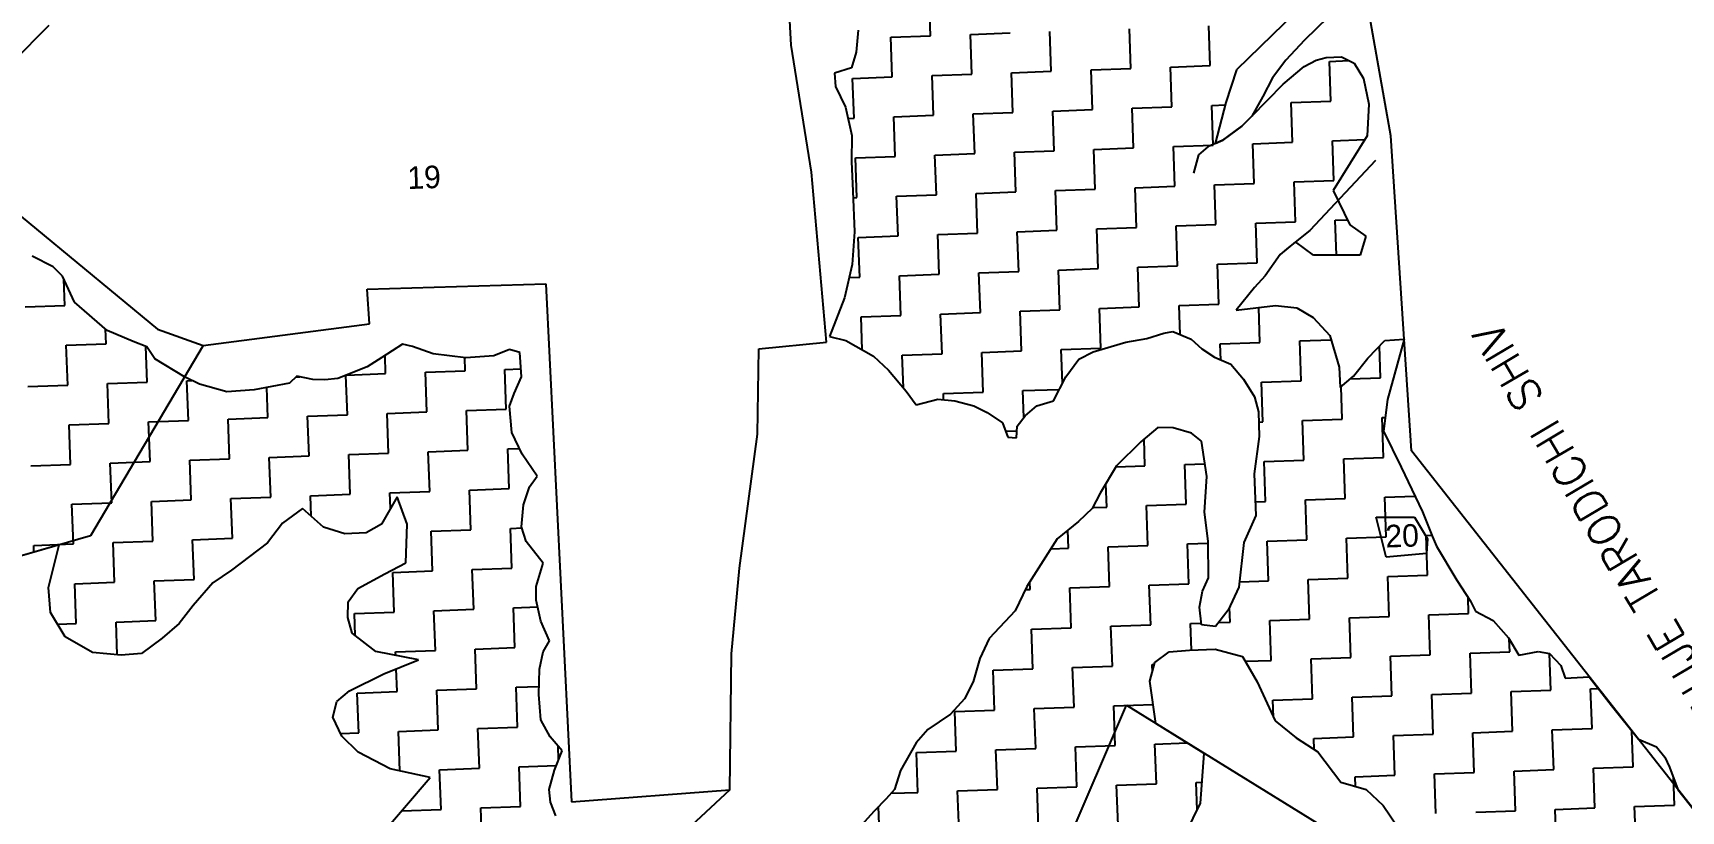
# Model space of a CAD drawing. Header units: metres. Extents: x 267220 to 268866, y 2134324 to 2136627.
# Drawn here: x 267769 to 268396, y 2135695 to 2135992 of the extents above; entities that cross this region are included whole.
import ezdxf

# ---------------------------------------------------------------- set-up
doc = ezdxf.new("R2010")
doc.units = ezdxf.units.M
for name, color, linetype in [('LINE_WATER', 4, 'Continuous'), ('POLY_HATCH', 12, 'Continuous'), ('POLY_PARCEL', 6, 'Continuous'), ('TEXT_MAPOUT', 7, 'Continuous'), ('TEXT_PARCEL', 7, 'Continuous'), ('V_BOUND_LINE', 7, 'Continuous')]:
    doc.layers.add(name, color=color, linetype=linetype)
doc.styles.get("Standard").update_dxf_attribs({"font": 'simplex.shx'})
doc.styles.add('TEXT_MAP', font='')
doc.styles.get('TEXT_MAP').set_extended_font_data('Kruti Dev 050')

msp = doc.modelspace()

# ---------------------------------------------------------------- linework, layer by layer
at = {"layer": 'LINE_WATER'}
for p, q in [((268261.78, 2135997.78), (268252.85, 2135989.02)), ((268252.85, 2135989.02), (268245.72, 2135981.37)), ((268245.72, 2135981.37), (268240.68, 2135974.59)), ((268240.68, 2135974.59), (268236.97, 2135967.59)), ((268236.97, 2135967.59), (268232.75, 2135960.05)), ((268228.92, 2135956.21), (268221.72, 2135950.94)), ((268232.75, 2135960.05), (268228.92, 2135956.21)), ((268221.72, 2135950.94), (268216, 2135948.36)), ((268212.41, 2135945.32), (268210.54, 2135938.39)), ((268216, 2135948.36), (268212.41, 2135945.32)), ((268279.83, 2135943.21), (268254.9, 2135916.45)), ((268254.9, 2135916.45), (268246.67, 2135910.08)), ((268243.6, 2135907.33), (268237.82, 2135899.2)), ((268246.67, 2135910.08), (268243.6, 2135907.33)), ((268237.82, 2135899.2), (268233.75, 2135894.83))]:
    msp.add_line(p, q, dxfattribs=at)
at = {"layer": 'POLY_HATCH', "linetype": 'Continuous'}
for p, q in [((268110.43, 2135990.64), (268109.89, 2136005.78)), ((268216.93, 2135979.29), (268216.39, 2135994.43)), ((268095.29, 2135990.1), (268110.43, 2135990.64)), ((268095.83, 2135974.97), (268095.29, 2135990.1)), ((268125.57, 2135991.18), (268140.7, 2135991.72)), ((268126.11, 2135976.05), (268125.57, 2135991.18)), ((268156.38, 2135977.13), (268155.84, 2135992.27)), ((268186.65, 2135978.21), (268186.11, 2135993.35)), ((268262.34, 2135980.92), (268269.75, 2135981.18)), ((268080.7, 2135974.42), (268095.83, 2135974.97)), ((268110.97, 2135975.51), (268126.11, 2135976.05)), ((268111.51, 2135960.37), (268110.97, 2135975.51)), ((268141.24, 2135976.59), (268156.38, 2135977.13)), ((268141.78, 2135961.45), (268141.24, 2135976.59)), ((268171.52, 2135977.67), (268186.65, 2135978.21)), ((268172.06, 2135962.53), (268171.52, 2135977.67)), ((268201.79, 2135978.75), (268216.93, 2135979.29)), ((268202.33, 2135963.62), (268201.79, 2135978.75)), ((268262.88, 2135965.78), (268262.34, 2135980.92)), ((268081.24, 2135959.29), (268080.7, 2135974.42)), ((268156.92, 2135961.99), (268172.06, 2135962.53)), ((268187.19, 2135963.07), (268202.33, 2135963.62)), ((268187.74, 2135947.94), (268187.19, 2135963.07)), ((268217.47, 2135964.16), (268222.68, 2135964.34)), ((268218.01, 2135949.02), (268217.47, 2135964.16)), ((268247.74, 2135965.24), (268262.88, 2135965.78)), ((268248.28, 2135950.1), (268247.74, 2135965.24)), ((268078.94, 2135959.21), (268081.24, 2135959.29)), ((268096.38, 2135959.83), (268111.51, 2135960.37)), ((268096.92, 2135944.69), (268096.38, 2135959.83)), ((268126.65, 2135960.91), (268141.78, 2135961.45)), ((268127.19, 2135945.77), (268126.65, 2135960.91)), ((268157.46, 2135946.86), (268156.92, 2135961.99)), ((268233.14, 2135949.56), (268248.28, 2135950.1)), ((268263.42, 2135950.64), (268275.84, 2135951.09)), ((268263.96, 2135935.51), (268263.42, 2135950.64)), ((268081.78, 2135944.15), (268096.92, 2135944.69)), ((268082.32, 2135929.02), (268081.78, 2135944.15)), ((268112.05, 2135945.23), (268127.19, 2135945.77)), ((268112.59, 2135930.1), (268112.05, 2135945.23)), ((268142.33, 2135946.32), (268157.46, 2135946.86)), ((268142.87, 2135931.18), (268142.33, 2135946.32)), ((268172.6, 2135947.4), (268187.74, 2135947.94)), ((268173.14, 2135932.26), (268172.6, 2135947.4)), ((268202.87, 2135948.48), (268218.01, 2135949.02)), ((268203.41, 2135933.34), (268202.87, 2135948.48)), ((268233.69, 2135934.42), (268233.14, 2135949.56)), ((268127.73, 2135930.64), (268142.87, 2135931.18)), ((268158, 2135931.72), (268173.14, 2135932.26)), ((268158.54, 2135916.58), (268158, 2135931.72)), ((268188.28, 2135932.8), (268203.41, 2135933.34)), ((268188.82, 2135917.67), (268188.28, 2135932.8)), ((268218.55, 2135933.88), (268233.69, 2135934.42)), ((268219.09, 2135918.75), (268218.55, 2135933.88)), ((268248.82, 2135934.97), (268263.96, 2135935.51)), ((268249.36, 2135919.83), (268248.82, 2135934.97)), ((268080.9, 2135928.96), (268082.32, 2135929.02)), ((268097.46, 2135929.56), (268112.59, 2135930.1)), ((268098, 2135914.42), (268097.46, 2135929.56)), ((268128.27, 2135915.5), (268127.73, 2135930.64)), ((268203.95, 2135918.21), (268219.09, 2135918.75)), ((268234.23, 2135919.29), (268249.36, 2135919.83)), ((268234.77, 2135904.15), (268234.23, 2135919.29)), ((268264.5, 2135920.37), (268269.12, 2135920.54)), ((268264.97, 2135907.13), (268264.5, 2135920.37)), ((268082.86, 2135913.88), (268098, 2135914.42)), ((268083.4, 2135898.74), (268082.86, 2135913.88)), ((268113.13, 2135914.96), (268128.27, 2135915.5)), ((268113.68, 2135899.82), (268113.13, 2135914.96)), ((268143.41, 2135916.04), (268158.54, 2135916.58)), ((268143.95, 2135900.91), (268143.41, 2135916.04)), ((268173.68, 2135917.12), (268188.82, 2135917.67)), ((268174.22, 2135901.99), (268173.68, 2135917.12)), ((268204.49, 2135903.07), (268203.95, 2135918.21)), ((268098.54, 2135899.28), (268113.68, 2135899.82)), ((268128.81, 2135900.36), (268143.95, 2135900.91)), ((268129.35, 2135885.23), (268128.81, 2135900.36)), ((268159.09, 2135901.45), (268174.22, 2135901.99)), ((268159.63, 2135886.31), (268159.09, 2135901.45)), ((268189.36, 2135902.53), (268204.49, 2135903.07)), ((268189.9, 2135887.39), (268189.36, 2135902.53)), ((268219.63, 2135903.61), (268234.77, 2135904.15)), ((268220.17, 2135888.47), (268219.63, 2135903.61)), ((267780.67, 2135887.92), (267780.32, 2135897.84)), ((268079.35, 2135898.6), (268083.4, 2135898.74)), ((268099.08, 2135884.15), (268098.54, 2135899.28)), ((267765.54, 2135887.38), (267780.67, 2135887.92)), ((268174.76, 2135886.85), (268189.9, 2135887.39)), ((268205.04, 2135887.93), (268220.17, 2135888.47)), ((268205.43, 2135876.88), (268205.04, 2135887.93)), ((268235.85, 2135873.88), (268235.37, 2135887.2)), ((268083.94, 2135883.61), (268099.08, 2135884.15)), ((268084.39, 2135870.99), (268083.94, 2135883.61)), ((268114.22, 2135884.69), (268129.35, 2135885.23)), ((268114.76, 2135869.55), (268114.22, 2135884.69)), ((268144.49, 2135885.77), (268159.63, 2135886.31)), ((268145.03, 2135870.63), (268144.49, 2135885.77)), ((268175.3, 2135871.71), (268174.76, 2135886.85)), ((267796.35, 2135873.33), (267796.15, 2135878.87)), ((268250.99, 2135874.42), (268262.99, 2135874.85)), ((267781.21, 2135872.79), (267796.35, 2135873.33)), ((267781.75, 2135857.65), (267781.21, 2135872.79)), ((267812.03, 2135858.73), (267811.54, 2135872.33)), ((267902.85, 2135861.98), (267902.6, 2135868.92)), ((268099.62, 2135869.01), (268114.76, 2135869.55)), ((268100.06, 2135856.63), (268099.62, 2135869.01)), ((268129.89, 2135870.09), (268145.03, 2135870.63)), ((268130.44, 2135854.96), (268129.89, 2135870.09)), ((268160.17, 2135871.17), (268175.3, 2135871.71)), ((268160.63, 2135858.3), (268160.17, 2135871.17)), ((268220.71, 2135873.34), (268235.85, 2135873.88)), ((268220.93, 2135867.17), (268220.71, 2135873.34)), ((268251.53, 2135859.28), (268250.99, 2135874.42)), ((268281.8, 2135860.36), (268281.37, 2135872.47)), ((267888.01, 2135861.45), (267902.85, 2135861.98)), ((267917.98, 2135862.52), (267933.12, 2135863.06)), ((267918.52, 2135847.38), (267917.98, 2135862.52)), ((267933.12, 2135863.06), (267932.94, 2135868.11)), ((267948.26, 2135863.6), (267954.4, 2135863.82)), ((267948.8, 2135848.46), (267948.26, 2135863.6)), ((267766.62, 2135857.11), (267781.75, 2135857.65)), ((267796.89, 2135858.19), (267812.03, 2135858.73)), ((267797.43, 2135843.05), (267796.89, 2135858.19)), ((267827.16, 2135859.27), (267829.06, 2135859.34)), ((267827.7, 2135844.14), (267827.16, 2135859.27)), ((267857.98, 2135845.22), (267857.57, 2135856.76)), ((267868.71, 2135860.76), (267870.22, 2135860.81)), ((267888.25, 2135846.3), (267887.71, 2135861.33)), ((268145.57, 2135855.5), (268159.43, 2135855.99)), ((268236.39, 2135858.74), (268251.53, 2135859.28)), ((268236.93, 2135843.61), (268236.39, 2135858.74)), ((268267.2, 2135844.69), (268266.76, 2135857)), ((268270.15, 2135859.95), (268281.8, 2135860.36)), ((268115.3, 2135854.41), (268130.44, 2135854.96)), ((268115.38, 2135852.05), (268115.3, 2135854.41)), ((268145.94, 2135845.22), (268145.57, 2135855.5)), ((267812.57, 2135843.6), (267827.7, 2135844.14)), ((267813.11, 2135828.46), (267812.57, 2135843.6)), ((267842.84, 2135844.68), (267857.98, 2135845.22)), ((267843.38, 2135829.54), (267842.84, 2135844.68)), ((267873.11, 2135845.76), (267888.25, 2135846.3)), ((267873.66, 2135830.62), (267873.11, 2135845.76)), ((267903.39, 2135846.84), (267918.52, 2135847.38)), ((267903.93, 2135831.7), (267903.39, 2135846.84)), ((267933.66, 2135847.92), (267948.8, 2135848.46)), ((267934.2, 2135832.79), (267933.66, 2135847.92)), ((268235.42, 2135843.55), (268236.93, 2135843.61)), ((268252.07, 2135844.15), (268267.2, 2135844.69)), ((268252.61, 2135829.01), (268252.07, 2135844.15)), ((268282.34, 2135845.23), (268283.55, 2135845.27)), ((268282.88, 2135830.09), (268282.34, 2135845.23)), ((267782.3, 2135842.51), (267797.43, 2135843.05)), ((267782.84, 2135827.38), (267782.3, 2135842.51)), ((268139.01, 2135840.11), (268143.29, 2135840.26)), ((268192.06, 2135826.85), (268191.7, 2135837.11)), ((267858.52, 2135830.08), (267873.66, 2135830.62)), ((267888.79, 2135831.16), (267903.93, 2135831.7)), ((267889.33, 2135816.03), (267888.79, 2135831.16)), ((267919.06, 2135832.25), (267934.2, 2135832.79)), ((267919.61, 2135817.11), (267919.06, 2135832.25)), ((267949.34, 2135833.33), (267953.8, 2135833.49)), ((267949.88, 2135818.19), (267949.34, 2135833.33)), ((267767.7, 2135826.84), (267782.84, 2135827.38)), ((267797.97, 2135827.92), (267813.11, 2135828.46)), ((267798.51, 2135812.78), (267797.97, 2135827.92)), ((267828.25, 2135829), (267843.38, 2135829.54)), ((267828.79, 2135813.86), (267828.25, 2135829)), ((267859.06, 2135814.95), (267858.52, 2135830.08)), ((268180.98, 2135826.45), (268192.06, 2135826.85)), ((268207.2, 2135827.39), (268214.87, 2135827.66)), ((268207.74, 2135812.25), (268207.2, 2135827.39)), ((268237.47, 2135828.47), (268252.61, 2135829.01)), ((268238.01, 2135813.33), (268237.47, 2135828.47)), ((268267.75, 2135829.55), (268282.88, 2135830.09)), ((268268.29, 2135814.41), (268267.75, 2135829.55)), ((267934.74, 2135817.65), (267949.88, 2135818.19)), ((268177.47, 2135811.17), (268177.15, 2135819.97)), ((267783.38, 2135812.24), (267798.51, 2135812.78)), ((267783.92, 2135797.1), (267783.38, 2135812.24)), ((267813.65, 2135813.32), (267828.79, 2135813.86)), ((267814.19, 2135798.19), (267813.65, 2135813.32)), ((267843.92, 2135814.4), (267859.06, 2135814.95)), ((267844.46, 2135799.27), (267843.92, 2135814.4)), ((267874.2, 2135815.49), (267889.33, 2135816.03)), ((267874.48, 2135807.65), (267874.2, 2135815.49)), ((267904.47, 2135816.57), (267919.61, 2135817.11)), ((267904.68, 2135810.73), (267904.47, 2135816.57)), ((267935.28, 2135802.51), (267934.74, 2135817.65)), ((268192.6, 2135811.71), (268207.74, 2135812.25)), ((268193.14, 2135796.57), (268192.6, 2135811.71)), ((268234.06, 2135813.19), (268238.01, 2135813.33)), ((268253.15, 2135813.87), (268268.29, 2135814.41)), ((268253.69, 2135798.74), (268253.15, 2135813.87)), ((268283.42, 2135814.96), (268294.84, 2135815.36)), ((268283.96, 2135799.82), (268283.42, 2135814.96)), ((268172.11, 2135810.98), (268177.47, 2135811.17)), ((267829.33, 2135798.73), (267844.46, 2135799.27)), ((267859.6, 2135799.81), (267859.61, 2135799.81)), ((267859.6, 2135799.8), (267859.6, 2135799.81)), ((267920.15, 2135801.97), (267935.28, 2135802.51)), ((267920.69, 2135786.84), (267920.15, 2135801.97)), ((267950.42, 2135803.05), (267954.79, 2135803.21)), ((267950.96, 2135787.92), (267950.42, 2135803.05)), ((268162.87, 2135795.49), (268162.63, 2135802.37)), ((268268.83, 2135799.28), (268283.96, 2135799.82)), ((268269.37, 2135784.14), (268268.83, 2135799.28)), ((268299.1, 2135800.36), (268301.38, 2135800.44)), ((268299.64, 2135785.22), (268299.1, 2135800.36)), ((267768.78, 2135796.56), (267783.92, 2135797.1)), ((267768.87, 2135793.96), (267768.78, 2135796.56)), ((267799.05, 2135797.64), (267814.19, 2135798.19)), ((267799.6, 2135782.51), (267799.05, 2135797.64)), ((267829.87, 2135783.59), (267829.33, 2135798.73)), ((268156.17, 2135795.25), (268162.87, 2135795.49)), ((268178.01, 2135796.03), (268193.14, 2135796.57)), ((268178.55, 2135780.9), (268178.01, 2135796.03)), ((268208.28, 2135797.11), (268216.15, 2135797.4)), ((268208.82, 2135781.98), (268208.28, 2135797.11)), ((268238.55, 2135798.2), (268253.69, 2135798.74)), ((268239.1, 2135783.06), (268238.55, 2135798.2)), ((267905.55, 2135786.29), (267920.69, 2135786.84)), ((267935.82, 2135787.38), (267950.96, 2135787.92)), ((267936.37, 2135772.24), (267935.82, 2135787.38)), ((267784.46, 2135781.97), (267799.6, 2135782.51)), ((267785, 2135766.83), (267784.46, 2135781.97)), ((267814.73, 2135783.05), (267829.87, 2135783.59)), ((267815.27, 2135767.91), (267814.73, 2135783.05)), ((267906.09, 2135771.16), (267905.55, 2135786.29)), ((268148.28, 2135779.81), (268148.18, 2135782.54)), ((268163.41, 2135780.35), (268178.55, 2135780.9)), ((268163.95, 2135765.22), (268163.41, 2135780.35)), ((268193.69, 2135781.44), (268208.82, 2135781.98)), ((268194.23, 2135766.3), (268193.69, 2135781.44)), ((268228.06, 2135782.67), (268239.1, 2135783.06)), ((268254.23, 2135783.6), (268269.37, 2135784.14)), ((268254.77, 2135768.46), (268254.23, 2135783.6)), ((268284.51, 2135784.68), (268299.64, 2135785.22)), ((268285.05, 2135769.55), (268284.51, 2135784.68)), ((268146.57, 2135779.75), (268148.28, 2135779.81)), ((268315.32, 2135770.63), (268315.1, 2135776.87)), ((267800.14, 2135767.37), (267815.27, 2135767.91)), ((267890.96, 2135770.62), (267906.09, 2135771.16)), ((267891.26, 2135762.23), (267890.96, 2135770.62)), ((267921.23, 2135771.7), (267936.37, 2135772.24)), ((267921.77, 2135756.56), (267921.23, 2135771.7)), ((267951.5, 2135772.78), (267960.77, 2135773.11)), ((267952.04, 2135757.64), (267951.5, 2135772.78)), ((268224.5, 2135767.38), (268224.3, 2135772.96)), ((268239.64, 2135767.92), (268254.77, 2135768.46)), ((268240.18, 2135752.79), (268239.64, 2135767.92)), ((268269.91, 2135769), (268285.05, 2135769.55)), ((268270.45, 2135753.87), (268269.91, 2135769)), ((268300.18, 2135770.09), (268315.32, 2135770.63)), ((268300.72, 2135754.95), (268300.18, 2135770.09)), ((267777.84, 2135766.58), (267785, 2135766.83)), ((267800.58, 2135754.9), (267800.14, 2135767.37)), ((268148.82, 2135764.68), (268163.95, 2135765.22)), ((268149.36, 2135749.54), (268148.82, 2135764.68)), ((268179.09, 2135765.76), (268194.23, 2135766.3)), ((268179.63, 2135750.62), (268179.09, 2135765.76)), ((268209.36, 2135766.84), (268213.51, 2135766.99)), ((268209.73, 2135756.68), (268209.36, 2135766.84)), ((268220.16, 2135767.23), (268224.5, 2135767.38)), ((267906.63, 2135756.02), (267921.77, 2135756.56)), ((267906.68, 2135754.67), (267906.63, 2135756.02)), ((267936.91, 2135757.1), (267952.04, 2135757.64)), ((267937.45, 2135741.97), (267936.91, 2135757.1)), ((268315.86, 2135755.49), (268331, 2135756.03)), ((268316.4, 2135740.35), (268315.86, 2135755.49)), ((268331, 2135756.03), (268330.83, 2135760.8)), ((268346.67, 2135741.44), (268346.17, 2135755.43)), ((267907.17, 2135740.89), (267906.87, 2135749.53)), ((268134.22, 2135749), (268149.36, 2135749.54)), ((268134.76, 2135733.86), (268134.22, 2135749)), ((268164.49, 2135750.08), (268179.63, 2135750.62)), ((268165.04, 2135734.95), (268164.49, 2135750.08)), ((268194.77, 2135751.16), (268195.62, 2135751.19)), ((268194.87, 2135748.32), (268194.77, 2135751.16)), ((268230.18, 2135752.43), (268240.18, 2135752.79)), ((268255.31, 2135753.33), (268270.45, 2135753.87)), ((268255.85, 2135738.19), (268255.31, 2135753.33)), ((268285.59, 2135754.41), (268300.72, 2135754.95)), ((268286.13, 2135739.27), (268285.59, 2135754.41)), ((267952.58, 2135742.51), (267961.23, 2135742.82)), ((267892.04, 2135740.34), (267907.17, 2135740.89)), ((267892.58, 2135725.21), (267892.04, 2135740.34)), ((267922.31, 2135741.43), (267937.45, 2135741.97)), ((267922.85, 2135726.29), (267922.31, 2135741.43)), ((267953.12, 2135727.37), (267952.58, 2135742.51)), ((268240.72, 2135737.65), (268255.85, 2135738.19)), ((268240.95, 2135731.16), (268240.72, 2135737.65)), ((268270.99, 2135738.73), (268286.13, 2135739.27)), ((268271.53, 2135723.6), (268270.99, 2135738.73)), ((268301.26, 2135739.81), (268316.4, 2135740.35)), ((268301.81, 2135724.68), (268301.26, 2135739.81)), ((268331.54, 2135740.9), (268346.67, 2135741.44)), ((268332.08, 2135725.76), (268331.54, 2135740.9)), ((268361.81, 2135741.98), (268364.74, 2135742.08)), ((268362.35, 2135726.84), (268361.81, 2135741.98)), ((268119.63, 2135733.32), (268134.76, 2135733.86)), ((268120.17, 2135718.19), (268119.63, 2135733.32)), ((268149.9, 2135734.4), (268165.04, 2135734.95)), ((268150.44, 2135719.27), (268149.9, 2135734.4)), ((268180.17, 2135735.49), (268195.18, 2135736.02)), ((268180.71, 2135720.35), (268180.17, 2135735.49)), ((267885.65, 2135724.96), (267892.58, 2135725.21)), ((267907.72, 2135725.75), (267922.85, 2135726.29)), ((267908.25, 2135710.71), (267907.72, 2135725.75)), ((267937.99, 2135726.83), (267953.12, 2135727.37)), ((267938.53, 2135711.69), (267937.99, 2135726.83)), ((268286.67, 2135724.14), (268301.81, 2135724.68)), ((268287.21, 2135709), (268286.67, 2135724.14)), ((268316.94, 2135725.22), (268332.08, 2135725.76)), ((268317.48, 2135710.08), (268316.94, 2135725.22)), ((268347.21, 2135726.3), (268362.35, 2135726.84)), ((268347.76, 2135711.16), (268347.21, 2135726.3)), ((268378.03, 2135712.25), (268377.54, 2135725.8)), ((267968.73, 2135714.86), (267968.54, 2135720.2)), ((268105.03, 2135717.64), (268120.17, 2135718.19)), ((268105.57, 2135702.51), (268105.03, 2135717.64)), ((268135.3, 2135718.73), (268150.44, 2135719.27)), ((268135.84, 2135703.59), (268135.3, 2135718.73)), ((268165.58, 2135719.81), (268180.71, 2135720.35)), ((268166.12, 2135704.67), (268165.58, 2135719.81)), ((268195.85, 2135720.89), (268208.19, 2135721.33)), ((268196.39, 2135705.75), (268195.85, 2135720.89)), ((268256.4, 2135723.05), (268271.53, 2135723.6)), ((268256.55, 2135718.84), (268256.4, 2135723.05)), ((267923.39, 2135711.15), (267938.53, 2135711.69)), ((267953.67, 2135712.24), (267967.88, 2135712.74)), ((267954.21, 2135697.1), (267953.67, 2135712.24)), ((268362.89, 2135711.7), (268378.03, 2135712.25)), ((268363.43, 2135696.57), (268362.89, 2135711.7)), ((267923.93, 2135696.02), (267923.39, 2135711.15)), ((268181.25, 2135705.21), (268196.39, 2135705.75)), ((268181.8, 2135690.08), (268181.25, 2135705.21)), ((268211.53, 2135706.3), (268213.78, 2135706.38)), ((268211.9, 2135695.84), (268211.53, 2135706.3)), ((268272.07, 2135708.46), (268287.21, 2135709)), ((268272.21, 2135704.75), (268272.07, 2135708.46)), ((268302.35, 2135709.54), (268317.48, 2135710.08)), ((268302.89, 2135694.4), (268302.35, 2135709.54)), ((268332.62, 2135710.62), (268347.76, 2135711.16)), ((268333.16, 2135695.49), (268332.62, 2135710.62)), ((268393.71, 2135697.65), (268393.33, 2135708.12)), ((268095.35, 2135702.14), (268105.57, 2135702.51)), ((268120.71, 2135703.05), (268135.84, 2135703.59)), ((268121.25, 2135687.91), (268120.71, 2135703.05)), ((268150.98, 2135704.13), (268166.12, 2135704.67)), ((268151.52, 2135688.99), (268150.98, 2135704.13)), ((267908.88, 2135695.48), (267923.93, 2135696.02)), ((267939.07, 2135696.56), (267954.21, 2135697.1)), ((267939.61, 2135681.42), (267939.07, 2135696.56)), ((268090.98, 2135686.83), (268090.61, 2135697.16)), ((268318.02, 2135694.95), (268333.16, 2135695.49)), ((268348.3, 2135696.03), (268363.43, 2135696.57)), ((268348.84, 2135680.89), (268348.3, 2135696.03)), ((268378.57, 2135697.11), (268393.71, 2135697.65)), ((268379.11, 2135681.97), (268378.57, 2135697.11))]:
    msp.add_line(p, q, dxfattribs=at)
at = {"layer": 'POLY_HATCH'}
for p, q in [((268253.9, 2136003.9), (268226.97, 2135977.65)), ((267760.87, 2135980.73), (267774.63, 2135994.73)), ((268082.82, 2135992.82), (268082.11, 2135984.41)), ((268082.11, 2135984.41), (268080.31, 2135978.48)), ((268252.65, 2135978.89), (268257.27, 2135981.41)), ((268257.27, 2135981.41), (268261.1, 2135982.41)), ((268261.1, 2135982.41), (268266.88, 2135982.61)), ((268266.88, 2135982.61), (268271.68, 2135980.22)), ((268080.31, 2135978.48), (268073.84, 2135976.4)), ((268073.84, 2135976.4), (268074.18, 2135971.38)), ((268226.97, 2135977.65), (268222.91, 2135965.19)), ((268244.74, 2135972.18), (268252.65, 2135978.89)), ((268271.68, 2135980.22), (268275.32, 2135974.35)), ((268074.18, 2135971.38), (268077.99, 2135963.47)), ((268232.75, 2135960.05), (268244.74, 2135972.18)), ((268275.32, 2135974.35), (268277.38, 2135964.56)), ((268077.99, 2135963.47), (268080.39, 2135952.73)), ((268222.91, 2135965.19), (268218.76, 2135949.61)), ((268277.38, 2135964.56), (268276.74, 2135952.54)), ((268221.72, 2135950.94), (268228.92, 2135956.21)), ((268228.92, 2135956.21), (268232.75, 2135960.05)), ((268080.39, 2135952.73), (268080.24, 2135942.83)), ((268218.76, 2135949.61), (268221.72, 2135950.94)), ((268276.74, 2135952.54), (268263.77, 2135931.72)), ((268080.24, 2135942.83), (268080.81, 2135931.45)), ((268080.81, 2135931.45), (268081.36, 2135916.04)), ((268263.77, 2135931.72), (268270.02, 2135918.66)), ((268270.02, 2135918.66), (268276.18, 2135914.28)), ((268081.36, 2135916.04), (268080.47, 2135903.51)), ((268249.4, 2135912.19), (268243.6, 2135907.33)), ((268256.28, 2135907.14), (268249.4, 2135912.19)), ((268276.18, 2135914.28), (268274.08, 2135907.13)), ((267776.25, 2135902.7), (267768.21, 2135906.77)), ((268243.6, 2135907.33), (268237.82, 2135899.2)), ((268274.08, 2135907.13), (268256.28, 2135907.14)), ((267779.73, 2135899.13), (267776.25, 2135902.7)), ((268080.47, 2135903.51), (268077.57, 2135890.83)), ((267784.28, 2135889.15), (267779.73, 2135899.13)), ((268233.75, 2135894.83), (268226.81, 2135886.16)), ((268237.82, 2135899.2), (268233.75, 2135894.83)), ((267796.75, 2135878.36), (267784.28, 2135889.15)), ((268077.57, 2135890.83), (268071.87, 2135876.1)), ((268226.81, 2135886.16), (268241.75, 2135887.98)), ((268241.75, 2135887.98), (268249.93, 2135886.98)), ((268249.93, 2135886.98), (268256.06, 2135883.34)), ((268256.06, 2135883.34), (268262.52, 2135876.5)), ((267806.63, 2135874.18), (267796.75, 2135878.36)), ((268071.87, 2135876.1), (268078.15, 2135874.58)), ((268078.15, 2135874.58), (268088.6, 2135868.58)), ((268184.73, 2135874.02), (268192.74, 2135875.32)), ((268192.74, 2135875.32), (268199.21, 2135877.39)), ((268199.21, 2135877.39), (268202.71, 2135878.02)), ((268202.71, 2135878.02), (268209.7, 2135875.08)), ((268209.7, 2135875.08), (268213.69, 2135871.37)), ((268262.52, 2135876.5), (268265.96, 2135864.41)), ((268276.98, 2135867.92), (268283.39, 2135874.57)), ((268283.39, 2135874.57), (268290.78, 2135875.07)), ((268290.78, 2135875.07), (268284.4, 2135852.11)), ((267811.91, 2135872.19), (267806.63, 2135874.18)), ((267814.92, 2135867.6), (267811.91, 2135872.19)), ((267909.2, 2135873.23), (267901.33, 2135868.09)), ((267913.09, 2135872.37), (267909.2, 2135873.23)), ((267920.92, 2135869.46), (267913.09, 2135872.37)), ((267933.39, 2135868.06), (267920.92, 2135869.46)), ((267944.1, 2135868.78), (267933.39, 2135868.06)), ((267950.06, 2135871.17), (267944.1, 2135868.78)), ((267953.96, 2135869.97), (267950.06, 2135871.17)), ((267954.62, 2135860.77), (267953.96, 2135869.97)), ((268088.6, 2135868.58), (268094.32, 2135863.33)), ((268166.84, 2135867.43), (268172.28, 2135870.31)), ((268172.28, 2135870.31), (268184.73, 2135874.02)), ((268213.69, 2135871.37), (268218.5, 2135868.19)), ((267826.2, 2135860.73), (267814.92, 2135867.6)), ((267895.75, 2135864.54), (267884.67, 2135860.11)), ((267901.33, 2135868.09), (267895.75, 2135864.54)), ((268094.32, 2135863.33), (268101.15, 2135855.35)), ((268161.88, 2135860.71), (268166.84, 2135867.43)), ((268218.5, 2135868.19), (268224.81, 2135865.56)), ((268224.81, 2135865.56), (268229.54, 2135859.86)), ((268265.96, 2135864.41), (268266.45, 2135856.72)), ((268271.44, 2135861.07), (268276.98, 2135867.92)), ((267831.88, 2135857.98), (267826.2, 2135860.73)), ((267842.39, 2135855), (267831.88, 2135857.98)), ((267852.77, 2135855.87), (267842.39, 2135855)), ((267866.27, 2135858.37), (267852.77, 2135855.87)), ((267869.03, 2135861.06), (267866.27, 2135858.37)), ((267875.11, 2135859.77), (267869.03, 2135861.06)), ((267879.65, 2135859.6), (267875.11, 2135859.77)), ((267884.67, 2135860.11), (267879.65, 2135859.6)), ((267951.83, 2135854.46), (267954.62, 2135860.77)), ((268157.17, 2135851.65), (268161.88, 2135860.71)), ((268229.54, 2135859.86), (268233.81, 2135853.13)), ((268266.45, 2135856.72), (268271.44, 2135861.07)), ((267949.99, 2135849.53), (267951.83, 2135854.46)), ((267950.85, 2135839.58), (267949.99, 2135849.53)), ((268101.15, 2135855.35), (268104.87, 2135850.12)), ((268104.87, 2135850.12), (268113.18, 2135852.26)), ((268113.18, 2135852.26), (268119.58, 2135851.65)), ((268119.58, 2135851.65), (268126.86, 2135849.73)), ((268126.86, 2135849.73), (268131.99, 2135847.23)), ((268146.47, 2135845.9), (268150.86, 2135849.75)), ((268150.86, 2135849.75), (268157.17, 2135851.65)), ((268233.81, 2135853.13), (268235.35, 2135847.49)), ((268284.4, 2135852.11), (268282.91, 2135840.06)), ((268131.99, 2135847.23), (268137.84, 2135843.25)), ((268137.84, 2135843.25), (268139.88, 2135837.78)), ((268143.42, 2135841.94), (268146.47, 2135845.9)), ((268235.35, 2135847.49), (268235.52, 2135838.1)), ((267954.84, 2135831.34), (267950.85, 2135839.58)), ((268139.88, 2135837.78), (268143.07, 2135837.56)), ((268143.07, 2135837.56), (268143.42, 2135841.94)), ((268196.97, 2135841.5), (268190.45, 2135836.07)), ((268202.85, 2135841.38), (268196.97, 2135841.5)), ((268209.8, 2135839.28), (268202.85, 2135841.38)), ((268213.6, 2135836.23), (268209.8, 2135839.28)), ((268235.52, 2135838.1), (268233.68, 2135823.78)), ((268282.91, 2135840.06), (268289.61, 2135826.37)), ((267960.5, 2135822.99), (267954.84, 2135831.34)), ((268190.45, 2135836.07), (268181.21, 2135826.85)), ((268215.59, 2135822.8), (268213.6, 2135836.23)), ((268181.21, 2135826.85), (268175.04, 2135816.4)), ((268289.61, 2135826.37), (268297.72, 2135809.3)), ((267955.36, 2135812.07), (267957.63, 2135818.86)), ((267957.63, 2135818.86), (267960.5, 2135822.99)), ((268214.74, 2135809.18), (268215.59, 2135822.8)), ((268233.68, 2135823.78), (268234.25, 2135807.95)), ((267907.17, 2135815.08), (267901.21, 2135804.68)), ((267911.06, 2135804.68), (267907.17, 2135815.08)), ((267954.65, 2135803.66), (267955.36, 2135812.07)), ((268175.04, 2135816.4), (268171.89, 2135810.58)), ((267871.12, 2135810.63), (267863.59, 2135805.09)), ((267879.11, 2135803.54), (267871.12, 2135810.63)), ((268166.7, 2135805.7), (268158.55, 2135799.04)), ((268171.89, 2135810.58), (268166.7, 2135805.7)), ((268216.14, 2135798.16), (268214.74, 2135809.18)), ((268234.25, 2135807.95), (268229.75, 2135797.72)), ((268297.72, 2135809.3), (268301.63, 2135799.84)), ((267863.59, 2135805.09), (267857.88, 2135797.51)), ((267887.28, 2135801.02), (267879.11, 2135803.54)), ((267895.36, 2135801.31), (267887.28, 2135801.02)), ((267901.21, 2135804.68), (267895.36, 2135801.31)), ((267910.53, 2135789.9), (267911.06, 2135804.68)), ((267956.36, 2135798.02), (267954.65, 2135803.66)), ((268301.63, 2135799.84), (268303.12, 2135796.21)), ((267778.55, 2135796.78), (267734.04, 2135783.8)), ((267774.47, 2135780.47), (267778.55, 2135796.78)), ((267857.88, 2135797.51), (267844.19, 2135787.18)), ((267962.87, 2135789.78), (267956.36, 2135798.02)), ((268158.55, 2135799.04), (268147.11, 2135780.85)), ((268216.3, 2135784.24), (268216.14, 2135798.16)), ((268229.75, 2135797.72), (268227.84, 2135780.71)), ((268303.12, 2135796.21), (268310.87, 2135783.31)), ((267844.19, 2135787.18), (267836.98, 2135782.36)), ((267902.59, 2135785.76), (267910.53, 2135789.9)), ((267960.16, 2135780.96), (267962.87, 2135789.78)), ((267775.16, 2135771.01), (267774.47, 2135780.47)), ((267836.98, 2135782.36), (267829.56, 2135773.66)), ((267892.25, 2135780.12), (267902.59, 2135785.76)), ((267960.18, 2135775.76), (267960.16, 2135780.96)), ((268147.11, 2135780.85), (268142.58, 2135771.63)), ((268213.97, 2135779.13), (268216.3, 2135784.24)), ((268227.84, 2135780.71), (268223.79, 2135771.85)), ((268310.87, 2135783.31), (268316.09, 2135775.36)), ((267888.42, 2135769.09), (267888.56, 2135775.07)), ((267888.56, 2135775.07), (267892.25, 2135780.12)), ((267961.97, 2135767.77), (267960.18, 2135775.76)), ((268212.84, 2135773.05), (268213.97, 2135779.13)), ((268316.09, 2135775.36), (268317.94, 2135771.57)), ((267780.77, 2135761.73), (267775.16, 2135771.01)), ((267829.56, 2135773.66), (267824.18, 2135766.79)), ((267890.04, 2135763.17), (267888.42, 2135769.09)), ((267965.27, 2135760.18), (267961.97, 2135767.77)), ((268142.58, 2135771.63), (268132.71, 2135761.13)), ((268213.58, 2135766.37), (268212.84, 2135773.05)), ((268223.79, 2135771.85), (268218.98, 2135765.72)), ((268317.94, 2135771.57), (268324.71, 2135767.95)), ((268324.71, 2135767.95), (268330.53, 2135761.3)), ((267791.18, 2135755.77), (267780.77, 2135761.73)), ((267824.18, 2135766.79), (267817.69, 2135761.29)), ((267899.08, 2135756.12), (267890.04, 2135763.17)), ((268218.98, 2135765.72), (268213.58, 2135766.37)), ((267802.11, 2135754.76), (267791.18, 2135755.77)), ((267809.82, 2135755.39), (267802.11, 2135754.76)), ((267817.69, 2135761.29), (267809.82, 2135755.39)), ((267915.36, 2135753.01), (267899.08, 2135756.12)), ((267961.45, 2135749.47), (267962.9, 2135756.07)), ((267962.9, 2135756.07), (267965.27, 2135760.18)), ((268132.71, 2135761.13), (268129.13, 2135753.45)), ((268195.82, 2135751.97), (268201.3, 2135756.03)), ((268201.3, 2135756.03), (268209.01, 2135756.66)), ((268209.01, 2135756.66), (268218.84, 2135757.01)), ((268218.84, 2135757.01), (268229.14, 2135754.22)), ((268330.53, 2135761.3), (268334.4, 2135754.8)), ((268334.4, 2135754.8), (268341.86, 2135756.14)), ((268341.86, 2135756.14), (268346.17, 2135755.43)), ((268346.17, 2135755.43), (268350.41, 2135750.87)), ((267902.2, 2135747.62), (267915.36, 2135753.01)), ((267961.13, 2135739.82), (267961.45, 2135749.47)), ((268129.13, 2135753.45), (268126.59, 2135744.64)), ((268193.97, 2135744.88), (268195.82, 2135751.97)), ((268229.14, 2135754.22), (268234.76, 2135744.58)), ((268350.41, 2135750.87), (268352.08, 2135746)), ((267889.07, 2135741.18), (267902.2, 2135747.62)), ((268126.59, 2135744.64), (268123.3, 2135738.15)), ((268196.17, 2135728.77), (268193.97, 2135744.88)), ((268234.76, 2135744.58), (268241.61, 2135729.72)), ((268352.08, 2135746), (268361.28, 2135746.47)), ((268361.28, 2135746.47), (268369.8, 2135735.64)), ((267882.75, 2135731.12), (267884.29, 2135737.14)), ((267884.29, 2135737.14), (267889.07, 2135741.18)), ((267961.98, 2135730.12), (267961.13, 2135739.82)), ((268123.3, 2135738.15), (268117.97, 2135732.25)), ((267886.17, 2135723.86), (267882.75, 2135731.12)), ((267965.56, 2135723.71), (267961.98, 2135730.12)), ((268117.97, 2135732.25), (268109.29, 2135726.41)), ((268369.8, 2135735.64), (268379.97, 2135722.72)), ((267892.37, 2135717.76), (267886.17, 2135723.86)), ((268109.29, 2135726.41), (268104.93, 2135721.39)), ((268214.64, 2135717.33), (268196.17, 2135728.77)), ((268241.61, 2135729.72), (268249.58, 2135723.33)), ((267904.54, 2135711.52), (267892.37, 2135717.76)), ((267970.12, 2135718.33), (267965.56, 2135723.71)), ((267967.19, 2135711.02), (267970.12, 2135718.33)), ((268104.93, 2135721.39), (268098.93, 2135710.86)), ((268249.58, 2135723.33), (268257.85, 2135718)), ((268257.85, 2135718), (268266.7, 2135706.37)), ((268379.97, 2135722.72), (268386.87, 2135719.86)), ((268386.87, 2135719.86), (268390.02, 2135715.9)), ((267919.78, 2135708.2), (267904.54, 2135711.52)), ((268213.16, 2135698.42), (268214.64, 2135717.33)), ((268390.02, 2135715.9), (268391.87, 2135712.11)), ((268391.87, 2135712.11), (268394.97, 2135703.66)), ((267900.2, 2135685.36), (267919.78, 2135708.2)), ((267965.11, 2135703.56), (267967.19, 2135711.02)), ((268098.93, 2135710.86), (268096.68, 2135703.57)), ((268266.7, 2135706.37), (268276.3, 2135703.55)), ((267965.62, 2135698.72), (267965.11, 2135703.56)), ((267967.65, 2135693.59), (267965.62, 2135698.72)), ((268093.44, 2135700.1), (268088.91, 2135695.41)), ((268096.68, 2135703.57), (268093.44, 2135700.1)), ((268276.3, 2135703.55), (268282.84, 2135697.46)), ((268394.97, 2135703.66), (268536.99, 2135523.16)), ((268088.91, 2135695.41), (268083.91, 2135689.86)), ((268207.59, 2135686.98), (268213.16, 2135698.42)), ((268282.84, 2135697.46), (268288.41, 2135689.23))]:
    msp.add_line(p, q, dxfattribs=at)
at = {"layer": 'POLY_PARCEL'}
for p, q in [((268057.32, 2135987.02), (268051.69, 2136091.35)), ((268065.01, 2135938.66), (268057.32, 2135987.02)), ((267743.87, 2135938.39), (267815.93, 2135878.97)), ((268070.78, 2135873.92), (268065.01, 2135938.66)), ((267895.85, 2135894.13), (267963.86, 2135896.18)), ((267896.71, 2135880.9), (267895.85, 2135894.13)), ((267963.86, 2135896.18), (267973.59, 2135698.96)), ((267833.28, 2135872.67), (267896.71, 2135880.9)), ((267815.93, 2135878.97), (267833.28, 2135872.67)), ((267833.28, 2135872.67), (267790.38, 2135800.23)), ((268044.52, 2135838.96), (268044.96, 2135871.48)), ((268044.96, 2135871.48), (268070.78, 2135873.92)), ((268037.66, 2135787.88), (268044.52, 2135838.96)), ((268280.05, 2135807.26), (268294.69, 2135807.32)), ((268283.96, 2135792.08), (268280.05, 2135807.26)), ((268294.69, 2135807.32), (268299.63, 2135799.02)), ((267790.38, 2135800.23), (267734.04, 2135783.8)), ((268299.25, 2135793.43), (268283.96, 2135792.08)), ((268299.63, 2135799.02), (268299.25, 2135793.43)), ((268034.59, 2135755.29), (268037.66, 2135787.88)), ((268033.94, 2135703.44), (268034.59, 2135755.29)), ((268158.72, 2135674.35), (268185.01, 2135735.69)), ((268185.01, 2135735.69), (268306.68, 2135660.67)), ((268033.94, 2135703.44), (267681.51, 2135377.25)), ((267973.59, 2135698.96), (268033.94, 2135703.44))]:
    msp.add_line(p, q, dxfattribs=at)
at = {"layer": 'V_BOUND_LINE'}
for p, q in [((268285.76, 2135952.61), (268276.26, 2136005.8)), ((268293.53, 2135832.59), (268285.76, 2135952.61)), ((268536.99, 2135523.16), (268293.53, 2135832.59))]:
    msp.add_line(p, q, dxfattribs=at)

# ---------------------------------------------------------------- texts
at = {"layer": 'TEXT_MAPOUT'}
msp.add_text('MAUJE TARODICHI SHIV', height=11.9261, rotation=120.5271, dxfattribs=at).set_placement((268419.02, 2135725.85))
at = {"layer": 'TEXT_PARCEL', "style": 'TEXT_MAP'}
for s, p in [('19', (267911.23, 2135932.26)), ('20', (268283.76, 2135795.73))]:
    msp.add_text(s, height=8.587, rotation=2.0468, dxfattribs=at).set_placement(p)

doc.saveas('drawing.dxf')
